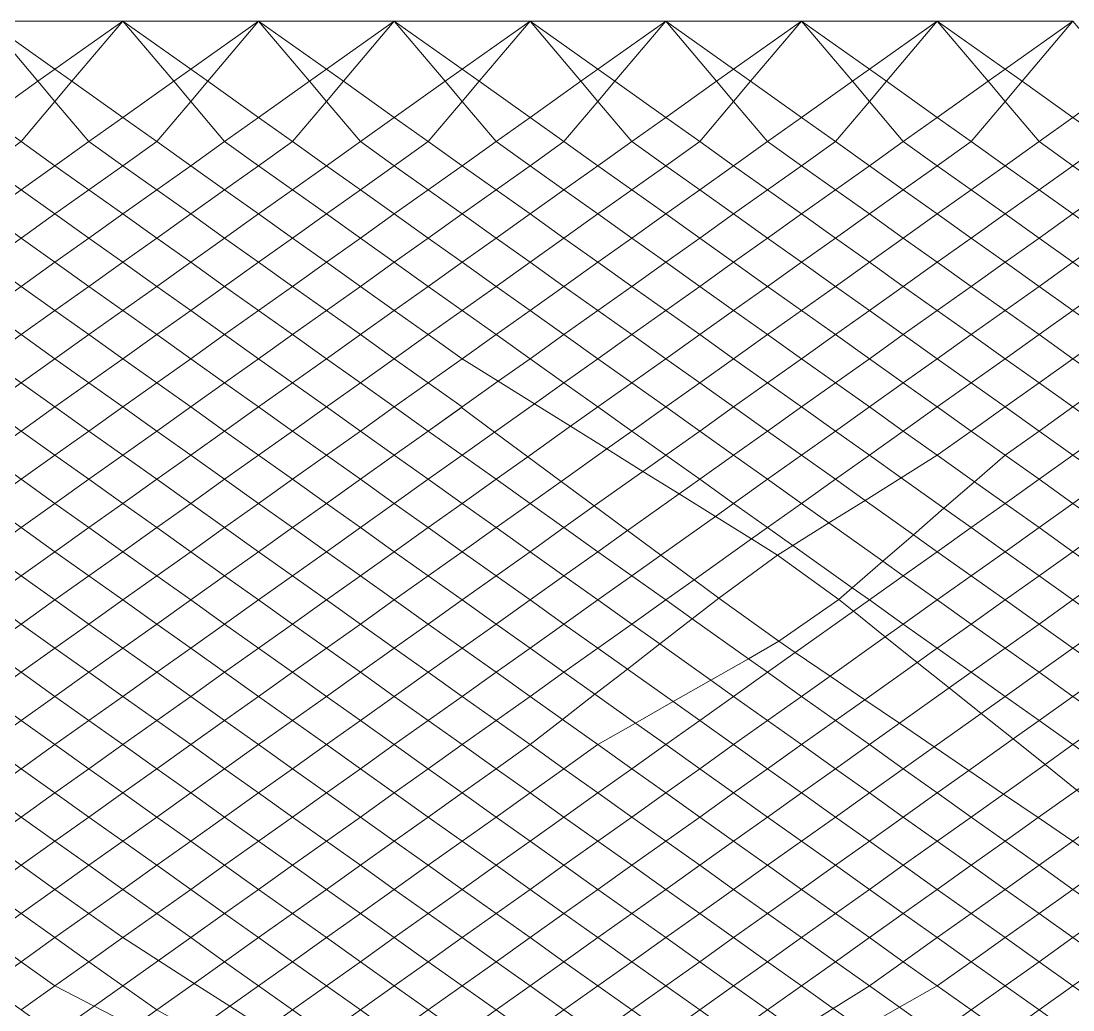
# Model space of a CAD drawing. Header units: millimetres. Extents: x 0 to 143, y 0 to 59.
# Drawn here: x 39.14 to 62.94, y 36.57 to 58.95 of the extents above; entities that cross this region are included whole.
import ezdxf

# ---------------------------------------------------------------- set-up
doc = ezdxf.new("R2010")
doc.units = ezdxf.units.MM
doc.layers.add('Основания', color=130, linetype='Continuous', lineweight=20)

msp = doc.modelspace()

# ---------------------------------------------------------------- linework, layer by layer
at = {"layer": 'Основания', "linetype": 'Continuous', "ltscale": 250}
for points in [[(38.375, 58.948), (37.224, 57.584), (38.375, 56.765), (39.526, 57.584)], [(38.375, 58.948), (39.526, 57.584), (39.91, 57.857)], [(41.445, 58.948), (41.445, 58.948), (38.375, 58.948), (39.91, 57.857)], [(41.445, 58.948), (39.91, 57.857), (40.294, 57.584)], [(41.445, 58.948), (40.294, 57.584), (41.445, 56.765), (42.596, 57.584)], [(44.515, 58.948), (41.445, 58.948), (41.445, 58.948), (42.98, 57.857)], [(41.445, 58.948), (42.596, 57.584), (42.98, 57.857)], [(44.515, 58.948), (42.98, 57.857), (43.364, 57.584)], [(44.515, 58.948), (43.364, 57.584), (44.515, 56.765), (45.666, 57.584)], [(44.515, 58.948), (45.666, 57.584), (46.05, 57.857)], [(47.585, 58.948), (47.585, 58.948), (44.515, 58.948), (46.05, 57.857)], [(47.585, 58.948), (46.05, 57.857), (46.434, 57.584)], [(47.585, 58.948), (46.434, 57.584), (47.585, 56.765), (48.736, 57.584)], [(50.655, 58.948), (47.585, 58.948), (47.585, 58.948), (49.12, 57.857)], [(47.585, 58.948), (48.736, 57.584), (49.12, 57.857)], [(50.655, 58.948), (49.12, 57.857), (49.504, 57.584)], [(50.655, 58.948), (49.504, 57.584), (50.655, 56.765), (51.806, 57.584)], [(53.725, 58.948), (50.655, 58.948), (50.655, 58.948), (52.19, 57.857)], [(50.655, 58.948), (51.806, 57.584), (52.19, 57.857)], [(53.725, 58.948), (52.19, 57.857), (52.574, 57.584)], [(53.725, 58.948), (52.574, 57.584), (53.725, 56.765), (54.876, 57.584)], [(53.725, 58.948), (54.876, 57.584), (55.26, 57.857)], [(56.795, 58.948), (53.725, 58.948), (53.725, 58.948), (55.26, 57.857)], [(56.795, 58.948), (55.26, 57.857), (55.644, 57.584)], [(56.795, 58.948), (55.644, 57.584), (56.795, 56.765), (57.946, 57.584)], [(56.795, 58.948), (57.946, 57.584), (58.33, 57.857)], [(59.865, 58.948), (59.865, 58.948), (56.795, 58.948), (58.33, 57.857)], [(59.865, 58.948), (58.33, 57.857), (58.714, 57.584)], [(59.865, 58.948), (58.714, 57.584), (59.865, 56.765), (61.016, 57.584)], [(62.935, 58.948), (59.865, 58.948), (59.865, 58.948), (61.4, 57.857)], [(59.865, 58.948), (61.016, 57.584), (61.4, 57.857)], [(62.935, 58.948), (61.4, 57.857), (61.784, 57.584)], [(62.935, 58.948), (61.784, 57.584), (62.935, 56.765), (64.086, 57.584)], [(40.294, 57.584), (39.91, 57.857), (39.526, 57.584), (39.91, 57.129)], [(43.364, 57.584), (42.98, 57.857), (42.596, 57.584), (42.98, 57.129)], [(46.434, 57.584), (46.05, 57.857), (45.666, 57.584), (46.05, 57.129)], [(49.504, 57.584), (49.12, 57.857), (48.736, 57.584), (49.12, 57.129)], [(52.574, 57.584), (52.19, 57.857), (51.806, 57.584), (52.19, 57.129)], [(55.644, 57.584), (55.26, 57.857), (54.876, 57.584), (55.26, 57.129)], [(58.714, 57.584), (58.33, 57.857), (57.946, 57.584), (58.33, 57.129)], [(61.784, 57.584), (61.4, 57.857), (61.016, 57.584), (61.4, 57.129)], [(39.91, 57.129), (39.526, 57.584), (38.375, 56.765), (39.143, 56.219)], [(40.294, 57.584), (39.91, 57.129), (40.678, 56.219), (41.445, 56.765)], [(42.98, 57.129), (42.596, 57.584), (41.445, 56.765), (42.213, 56.219)], [(44.515, 56.765), (43.364, 57.584), (42.98, 57.129), (43.748, 56.219), (43.748, 56.219)], [(46.05, 57.129), (45.666, 57.584), (44.515, 56.765), (45.283, 56.219)], [(46.434, 57.584), (46.05, 57.129), (46.818, 56.219), (47.585, 56.765)], [(49.12, 57.129), (48.736, 57.584), (47.585, 56.765), (48.353, 56.219)], [(50.655, 56.765), (49.504, 57.584), (49.12, 57.129), (49.888, 56.219), (49.888, 56.219)], [(52.19, 57.129), (51.806, 57.584), (50.655, 56.765), (51.423, 56.219)], [(53.725, 56.765), (52.574, 57.584), (52.19, 57.129), (52.958, 56.219), (52.958, 56.219)], [(55.26, 57.129), (54.876, 57.584), (53.725, 56.765), (54.493, 56.219)], [(55.644, 57.584), (55.26, 57.129), (56.028, 56.219), (56.795, 56.765)], [(58.33, 57.129), (57.946, 57.584), (56.795, 56.765), (57.563, 56.219)], [(58.714, 57.584), (58.33, 57.129), (59.098, 56.219), (59.865, 56.765)], [(61.4, 57.129), (61.016, 57.584), (59.865, 56.765), (60.633, 56.219)], [(62.935, 56.765), (61.784, 57.584), (61.4, 57.129), (62.168, 56.219), (62.168, 56.219)], [(40.678, 56.219), (39.91, 57.129), (39.143, 56.219), (39.91, 55.674)], [(43.748, 56.219), (42.98, 57.129), (42.213, 56.219), (42.98, 55.674)], [(46.818, 56.219), (46.05, 57.129), (45.283, 56.219), (46.05, 55.674)], [(49.888, 56.219), (49.12, 57.129), (48.353, 56.219), (49.12, 55.674)], [(52.958, 56.219), (52.19, 57.129), (51.423, 56.219), (52.19, 55.674)], [(56.028, 56.219), (55.26, 57.129), (54.493, 56.219), (55.26, 55.674)], [(59.098, 56.219), (58.33, 57.129), (57.563, 56.219), (58.33, 55.674)], [(62.168, 56.219), (61.4, 57.129), (60.633, 56.219), (61.4, 55.674)], [(41.445, 56.765), (40.678, 56.219), (41.445, 55.674), (42.213, 56.219)], [(44.515, 56.765), (43.748, 56.219), (44.515, 55.674), (45.283, 56.219)], [(47.585, 56.765), (46.818, 56.219), (47.585, 55.674), (48.353, 56.219)], [(50.655, 56.765), (49.888, 56.219), (50.655, 55.674), (51.423, 56.219)], [(53.725, 56.765), (52.958, 56.219), (53.725, 55.674), (54.493, 56.219)], [(56.795, 56.765), (56.028, 56.219), (56.795, 55.674), (57.563, 56.219)], [(59.865, 56.765), (59.098, 56.219), (59.865, 55.674), (60.633, 56.219)], [(62.935, 56.765), (62.168, 56.219), (62.935, 55.674), (63.703, 56.219)], [(39.143, 56.219), (38.375, 55.674), (39.143, 55.128), (39.91, 55.674)], [(40.678, 56.219), (39.91, 55.674), (40.678, 55.128), (41.445, 55.674)], [(42.213, 56.219), (41.445, 55.674), (42.213, 55.128), (42.98, 55.674)], [(43.748, 56.219), (42.98, 55.674), (43.748, 55.128), (44.515, 55.674)], [(45.283, 56.219), (44.515, 55.674), (45.283, 55.128), (46.05, 55.674)], [(46.818, 56.219), (46.05, 55.674), (46.818, 55.128), (47.585, 55.674)], [(48.353, 56.219), (47.585, 55.674), (48.353, 55.128), (49.12, 55.674)], [(49.888, 56.219), (49.12, 55.674), (49.888, 55.128), (50.655, 55.674)], [(51.423, 56.219), (50.655, 55.674), (51.423, 55.128), (52.19, 55.674)], [(52.958, 56.219), (52.19, 55.674), (52.958, 55.128), (53.725, 55.674)], [(54.493, 56.219), (53.725, 55.674), (54.493, 55.128), (55.26, 55.674)], [(56.028, 56.219), (55.26, 55.674), (56.028, 55.128), (56.795, 55.674)], [(57.563, 56.219), (56.795, 55.674), (57.563, 55.128), (58.33, 55.674)], [(59.098, 56.219), (58.33, 55.674), (59.098, 55.128), (59.865, 55.674)], [(60.633, 56.219), (59.865, 55.674), (60.633, 55.128), (61.4, 55.674)], [(62.168, 56.219), (61.4, 55.674), (62.168, 55.128), (62.935, 55.674)], [(39.91, 55.674), (39.143, 55.128), (39.91, 54.582), (40.678, 55.128)], [(41.445, 55.674), (40.678, 55.128), (41.445, 54.582), (42.213, 55.128)], [(42.98, 55.674), (42.213, 55.128), (42.98, 54.582), (43.748, 55.128)], [(44.515, 55.674), (43.748, 55.128), (44.515, 54.582), (45.283, 55.128)], [(46.05, 55.674), (45.283, 55.128), (46.05, 54.582), (46.818, 55.128)], [(47.585, 55.674), (46.818, 55.128), (47.585, 54.582), (48.353, 55.128)], [(49.12, 55.674), (48.353, 55.128), (49.12, 54.582), (49.888, 55.128)], [(50.655, 55.674), (49.888, 55.128), (50.655, 54.582), (51.423, 55.128)], [(52.19, 55.674), (51.423, 55.128), (52.19, 54.582), (52.958, 55.128)], [(53.725, 55.674), (52.958, 55.128), (53.725, 54.582), (54.493, 55.128)], [(55.26, 55.674), (54.493, 55.128), (55.26, 54.582), (56.028, 55.128)], [(56.795, 55.674), (56.028, 55.128), (56.795, 54.582), (57.563, 55.128)], [(58.33, 55.674), (57.563, 55.128), (58.33, 54.582), (59.098, 55.128)], [(59.865, 55.674), (59.098, 55.128), (59.865, 54.582), (60.633, 55.128)], [(61.4, 55.674), (60.633, 55.128), (61.4, 54.582), (62.168, 55.128)], [(62.935, 55.674), (62.168, 55.128), (62.935, 54.582), (63.703, 55.128)], [(39.143, 55.128), (38.375, 54.582), (39.143, 54.036), (39.91, 54.582)], [(40.678, 55.128), (39.91, 54.582), (40.678, 54.036), (41.445, 54.582)], [(42.213, 55.128), (41.445, 54.582), (42.213, 54.036), (42.98, 54.582)], [(43.748, 55.128), (42.98, 54.582), (43.748, 54.036), (44.515, 54.582)], [(45.283, 55.128), (44.515, 54.582), (45.283, 54.036), (46.05, 54.582)], [(46.818, 55.128), (46.05, 54.582), (46.818, 54.036), (47.585, 54.582)], [(48.353, 55.128), (47.585, 54.582), (48.353, 54.036), (49.12, 54.582)], [(49.888, 55.128), (49.12, 54.582), (49.888, 54.036), (50.655, 54.582)], [(51.423, 55.128), (50.655, 54.582), (51.423, 54.036), (52.19, 54.582)], [(52.958, 55.128), (52.19, 54.582), (52.958, 54.036), (53.725, 54.582)], [(54.493, 55.128), (53.725, 54.582), (54.493, 54.036), (55.26, 54.582)], [(56.028, 55.128), (55.26, 54.582), (56.028, 54.036), (56.795, 54.582)], [(57.563, 55.128), (56.795, 54.582), (57.563, 54.036), (58.33, 54.582)], [(59.098, 55.128), (58.33, 54.582), (59.098, 54.036), (59.865, 54.582)], [(60.633, 55.128), (59.865, 54.582), (60.633, 54.036), (61.4, 54.582)], [(62.168, 55.128), (61.4, 54.582), (62.168, 54.036), (62.935, 54.582)], [(39.91, 54.582), (39.143, 54.036), (39.91, 53.49), (40.678, 54.036)], [(41.445, 54.582), (40.678, 54.036), (41.445, 53.49), (42.213, 54.036)], [(42.98, 54.582), (42.213, 54.036), (42.98, 53.49), (43.748, 54.036)], [(44.515, 54.582), (43.748, 54.036), (44.515, 53.49), (45.283, 54.036)], [(46.05, 54.582), (45.283, 54.036), (46.05, 53.49), (46.818, 54.036)], [(47.585, 54.582), (46.818, 54.036), (47.585, 53.49), (48.353, 54.036)], [(49.12, 54.582), (48.353, 54.036), (49.12, 53.49), (49.888, 54.036)], [(50.655, 54.582), (49.888, 54.036), (50.655, 53.49), (51.423, 54.036)], [(52.19, 54.582), (51.423, 54.036), (52.19, 53.49), (52.958, 54.036)], [(53.725, 54.582), (52.958, 54.036), (53.725, 53.49), (54.493, 54.036)], [(55.26, 54.582), (54.493, 54.036), (55.26, 53.49), (56.028, 54.036)], [(56.795, 54.582), (56.028, 54.036), (56.795, 53.49), (57.563, 54.036)], [(58.33, 54.582), (57.563, 54.036), (58.33, 53.49), (59.098, 54.036)], [(59.865, 54.582), (59.098, 54.036), (59.865, 53.49), (60.633, 54.036)], [(61.4, 54.582), (60.633, 54.036), (61.4, 53.49), (62.168, 54.036)], [(62.935, 54.582), (62.168, 54.036), (62.935, 53.49), (63.703, 54.036)], [(39.143, 54.036), (38.375, 53.49), (39.143, 52.944), (39.91, 53.49)], [(40.678, 54.036), (39.91, 53.49), (40.678, 52.944), (41.445, 53.49)], [(42.213, 54.036), (41.445, 53.49), (42.213, 52.944), (42.98, 53.49)], [(43.748, 54.036), (42.98, 53.49), (43.748, 52.944), (44.515, 53.49)], [(45.283, 54.036), (44.515, 53.49), (45.283, 52.944), (46.05, 53.49)], [(46.818, 54.036), (46.05, 53.49), (46.818, 52.944), (47.585, 53.49)], [(48.353, 54.036), (47.585, 53.49), (48.353, 52.944), (49.12, 53.49)], [(49.888, 54.036), (49.12, 53.49), (49.888, 52.944), (50.655, 53.49)], [(51.423, 54.036), (50.655, 53.49), (51.423, 52.944), (52.19, 53.49)], [(52.958, 54.036), (52.19, 53.49), (52.958, 52.944), (53.725, 53.49)], [(54.493, 54.036), (53.725, 53.49), (54.493, 52.944), (55.26, 53.49)], [(56.028, 54.036), (55.26, 53.49), (56.028, 52.944), (56.795, 53.49)], [(57.563, 54.036), (56.795, 53.49), (57.563, 52.944), (58.33, 53.49)], [(59.098, 54.036), (58.33, 53.49), (59.098, 52.944), (59.865, 53.49)], [(60.633, 54.036), (59.865, 53.49), (60.633, 52.944), (61.4, 53.49)], [(62.168, 54.036), (61.4, 53.49), (62.168, 52.944), (62.935, 53.49)], [(39.91, 53.49), (39.143, 52.944), (39.91, 52.399), (40.678, 52.944)], [(41.445, 53.49), (40.678, 52.944), (41.445, 52.399), (42.213, 52.944)], [(42.98, 53.49), (42.213, 52.944), (42.98, 52.399), (43.748, 52.944)], [(44.515, 53.49), (43.748, 52.944), (44.515, 52.399), (45.283, 52.944)], [(46.05, 53.49), (45.283, 52.944), (46.05, 52.399), (46.818, 52.944)], [(47.585, 53.49), (46.818, 52.944), (47.585, 52.399), (48.353, 52.944)], [(49.12, 53.49), (48.353, 52.944), (49.12, 52.399), (49.888, 52.944)], [(50.655, 53.49), (49.888, 52.944), (50.655, 52.399), (51.423, 52.944)], [(52.19, 53.49), (51.423, 52.944), (52.19, 52.399), (52.958, 52.944)], [(53.725, 53.49), (52.958, 52.944), (53.725, 52.399), (54.493, 52.944)], [(55.26, 53.49), (54.493, 52.944), (55.26, 52.399), (56.028, 52.944)], [(56.795, 53.49), (56.028, 52.944), (56.795, 52.399), (57.563, 52.944)], [(58.33, 53.49), (57.563, 52.944), (58.33, 52.399), (59.098, 52.944)], [(59.865, 53.49), (59.098, 52.944), (59.865, 52.399), (60.633, 52.944)], [(61.4, 53.49), (60.633, 52.944), (61.4, 52.399), (62.168, 52.944)], [(62.935, 53.49), (62.168, 52.944), (62.935, 52.399), (63.703, 52.944)], [(39.143, 52.944), (38.375, 52.399), (39.143, 51.853), (39.91, 52.399)], [(40.678, 52.944), (39.91, 52.399), (40.678, 51.853), (41.445, 52.399)], [(42.213, 52.944), (41.445, 52.399), (42.213, 51.853), (42.98, 52.399)], [(43.748, 52.944), (42.98, 52.399), (43.748, 51.853), (44.515, 52.399)], [(45.283, 52.944), (44.515, 52.399), (45.283, 51.853), (46.05, 52.399)], [(46.818, 52.944), (46.05, 52.399), (46.818, 51.853), (47.585, 52.399)], [(48.353, 52.944), (47.585, 52.399), (48.353, 51.853), (49.12, 52.399)], [(49.888, 52.944), (49.12, 52.399), (49.888, 51.853), (50.655, 52.399)], [(51.423, 52.944), (50.655, 52.399), (51.423, 51.853), (52.19, 52.399)], [(52.958, 52.944), (52.19, 52.399), (52.958, 51.853), (53.725, 52.399)], [(54.493, 52.944), (53.725, 52.399), (54.493, 51.853), (55.26, 52.399)], [(56.028, 52.944), (55.26, 52.399), (56.028, 51.853), (56.795, 52.399)], [(57.563, 52.944), (56.795, 52.399), (57.563, 51.853), (58.33, 52.399)], [(59.098, 52.944), (58.33, 52.399), (59.098, 51.853), (59.865, 52.399)], [(60.633, 52.944), (59.865, 52.399), (60.633, 51.853), (61.4, 52.399)], [(62.168, 52.944), (61.4, 52.399), (62.168, 51.853), (62.935, 52.399)], [(39.91, 52.399), (39.143, 51.853), (39.91, 51.307), (40.678, 51.853)], [(41.445, 52.399), (40.678, 51.853), (41.445, 51.307), (42.213, 51.853)], [(42.98, 52.399), (42.213, 51.853), (42.98, 51.307), (43.748, 51.853)], [(44.515, 52.399), (43.748, 51.853), (44.515, 51.307), (45.283, 51.853)], [(46.05, 52.399), (45.283, 51.853), (46.05, 51.307), (46.818, 51.853)], [(47.585, 52.399), (46.818, 51.853), (47.585, 51.307), (48.353, 51.853)], [(49.12, 52.399), (48.353, 51.853), (49.12, 51.307), (49.888, 51.853)], [(50.655, 52.399), (49.888, 51.853), (50.655, 51.307), (51.423, 51.853)], [(52.19, 52.399), (51.423, 51.853), (52.19, 51.307), (52.958, 51.853)], [(53.725, 52.399), (52.958, 51.853), (53.725, 51.307), (54.493, 51.853)], [(55.26, 52.399), (54.493, 51.853), (55.26, 51.307), (56.028, 51.853)], [(56.795, 52.399), (56.028, 51.853), (56.795, 51.307), (57.563, 51.853)], [(58.33, 52.399), (57.563, 51.853), (58.33, 51.307), (59.098, 51.853)], [(59.865, 52.399), (59.098, 51.853), (59.865, 51.307), (60.633, 51.853)], [(61.4, 52.399), (60.633, 51.853), (61.4, 51.307), (62.168, 51.853)], [(62.935, 52.399), (62.168, 51.853), (62.935, 51.307), (63.703, 51.853)], [(39.143, 51.853), (38.375, 51.307), (39.143, 50.761), (39.91, 51.307)], [(40.678, 51.853), (39.91, 51.307), (40.678, 50.761), (41.445, 51.307)], [(42.213, 51.853), (41.445, 51.307), (42.213, 50.761), (42.98, 51.307)], [(43.748, 51.853), (42.98, 51.307), (43.748, 50.761), (44.515, 51.307)], [(45.283, 51.853), (44.515, 51.307), (45.283, 50.761), (46.05, 51.307)], [(46.818, 51.853), (46.05, 51.307), (46.818, 50.761), (47.585, 51.307)], [(48.353, 51.853), (47.585, 51.307), (48.353, 50.761), (49.12, 51.307)], [(50.655, 51.307), (49.888, 51.853), (49.12, 51.307), (49.938, 50.797)], [(51.423, 51.853), (50.655, 51.307), (51.423, 50.761), (52.19, 51.307)], [(52.958, 51.853), (52.19, 51.307), (52.958, 50.761), (53.725, 51.307)], [(54.493, 51.853), (53.725, 51.307), (54.493, 50.761), (55.26, 51.307)], [(56.028, 51.853), (55.26, 51.307), (56.028, 50.761), (56.795, 51.307)], [(57.563, 51.853), (56.795, 51.307), (57.563, 50.761), (58.33, 51.307)], [(59.098, 51.853), (58.33, 51.307), (59.098, 50.761), (59.865, 51.307)], [(60.633, 51.853), (59.865, 51.307), (60.633, 50.761), (61.4, 51.307)], [(62.168, 51.853), (61.4, 51.307), (62.168, 50.761), (62.935, 51.307)], [(39.91, 51.307), (39.143, 50.761), (39.91, 50.215), (40.678, 50.761)], [(41.445, 51.307), (40.678, 50.761), (41.445, 50.215), (42.213, 50.761)], [(42.98, 51.307), (42.213, 50.761), (42.98, 50.215), (43.748, 50.761)], [(44.515, 51.307), (43.748, 50.761), (44.515, 50.215), (45.283, 50.761)], [(46.05, 51.307), (45.283, 50.761), (46.05, 50.215), (46.818, 50.761)], [(47.585, 51.307), (46.818, 50.761), (47.585, 50.215), (48.353, 50.761)], [(49.938, 50.797), (49.12, 51.307), (48.353, 50.761), (48.353, 50.761), (49.12, 50.215)], [(51.423, 50.761), (50.655, 51.307), (49.938, 50.797), (50.756, 50.287)], [(52.19, 51.307), (51.423, 50.761), (52.19, 50.215), (52.958, 50.761)], [(53.725, 51.307), (52.958, 50.761), (53.725, 50.215), (54.493, 50.761)], [(55.26, 51.307), (54.493, 50.761), (55.26, 50.215), (56.028, 50.761)], [(56.795, 51.307), (56.028, 50.761), (56.795, 50.215), (57.563, 50.761)], [(58.33, 51.307), (57.563, 50.761), (58.33, 50.215), (59.098, 50.761)], [(59.865, 51.307), (59.098, 50.761), (59.865, 50.215), (60.633, 50.761)], [(61.4, 51.307), (60.633, 50.761), (61.4, 50.215), (62.168, 50.761)], [(62.935, 51.307), (62.168, 50.761), (62.935, 50.215), (63.703, 50.761)], [(39.143, 50.761), (38.375, 50.215), (39.143, 49.669), (39.91, 50.215)], [(40.678, 50.761), (39.91, 50.215), (40.678, 49.669), (41.445, 50.215)], [(42.213, 50.761), (41.445, 50.215), (42.213, 49.669), (42.98, 50.215)], [(43.748, 50.761), (42.98, 50.215), (43.748, 49.669), (44.515, 50.215)], [(45.283, 50.761), (44.515, 50.215), (45.283, 49.669), (46.05, 50.215)], [(46.818, 50.761), (46.05, 50.215), (46.818, 49.669), (47.585, 50.215)], [(48.353, 50.761), (47.585, 50.215), (48.353, 49.669), (49.12, 50.215)], [(49.938, 50.797), (49.12, 50.215), (49.12, 50.215), (49.104, 50.204), (49.855, 49.647), (50.756, 50.287)], [(52.19, 50.215), (51.423, 50.761), (50.756, 50.287), (51.574, 49.777)], [(52.958, 50.761), (52.19, 50.215), (52.958, 49.669), (53.725, 50.215)], [(54.493, 50.761), (53.725, 50.215), (54.493, 49.669), (55.26, 50.215)], [(56.028, 50.761), (55.26, 50.215), (56.028, 49.669), (56.795, 50.215)], [(57.563, 50.761), (56.795, 50.215), (57.563, 49.669), (58.33, 50.215)], [(59.098, 50.761), (58.33, 50.215), (59.098, 49.669), (59.865, 50.215)], [(60.633, 50.761), (59.865, 50.215), (60.633, 49.669), (61.4, 50.215)], [(62.168, 50.761), (61.4, 50.215), (62.168, 49.669), (62.935, 50.215)], [(39.91, 50.215), (39.143, 49.669), (39.91, 49.124), (40.678, 49.669)], [(41.445, 50.215), (40.678, 49.669), (41.445, 49.124), (42.213, 49.669)], [(42.98, 50.215), (42.213, 49.669), (42.98, 49.124), (43.748, 49.669)], [(44.515, 50.215), (43.748, 49.669), (44.515, 49.124), (45.283, 49.669)], [(46.05, 50.215), (45.283, 49.669), (46.05, 49.124), (46.818, 49.669)], [(47.585, 50.215), (46.818, 49.669), (47.585, 49.124), (48.353, 49.669)], [(49.104, 50.204), (48.353, 49.669), (49.12, 49.124), (49.855, 49.647)], [(51.574, 49.777), (50.756, 50.287), (49.855, 49.647), (50.607, 49.089)], [(52.19, 50.215), (51.574, 49.777), (52.392, 49.268), (52.958, 49.669)], [(53.725, 50.215), (52.958, 49.669), (53.725, 49.124), (54.493, 49.669)], [(55.26, 50.215), (54.493, 49.669), (55.26, 49.124), (56.028, 49.669)], [(56.795, 50.215), (56.028, 49.669), (56.795, 49.124), (57.563, 49.669)], [(58.33, 50.215), (57.563, 49.669), (58.33, 49.124), (59.098, 49.669)], [(59.865, 50.215), (59.098, 49.669), (59.865, 49.124), (60.633, 49.669)], [(59.865, 50.215), (59.098, 49.669), (59.865, 49.124), (60.633, 49.669)], [(61.4, 50.215), (60.633, 49.669), (61.4, 49.124), (62.168, 49.669)], [(62.935, 50.215), (62.168, 49.669), (62.935, 49.124), (63.703, 49.669)], [(52.392, 49.268), (51.574, 49.777), (50.607, 49.089), (51.358, 48.532)], [(39.143, 49.669), (38.375, 49.124), (39.143, 48.578), (39.91, 49.124)], [(40.678, 49.669), (39.91, 49.124), (40.678, 48.578), (41.445, 49.124)], [(42.213, 49.669), (41.445, 49.124), (42.213, 48.578), (42.98, 49.124)], [(43.748, 49.669), (42.98, 49.124), (43.748, 48.578), (44.515, 49.124)], [(45.283, 49.669), (44.515, 49.124), (45.283, 48.578), (46.05, 49.124)], [(46.818, 49.669), (46.05, 49.124), (46.818, 48.578), (47.585, 49.124)], [(48.353, 49.669), (47.585, 49.124), (48.353, 48.578), (49.12, 49.124)], [(50.607, 49.089), (49.855, 49.647), (49.12, 49.124), (49.888, 48.578)], [(52.958, 49.669), (52.392, 49.268), (53.21, 48.758), (53.725, 49.124)], [(54.493, 49.669), (53.725, 49.124), (54.493, 48.578), (55.26, 49.124)], [(56.028, 49.669), (55.26, 49.124), (56.028, 48.578), (56.795, 49.124)], [(57.563, 49.669), (56.795, 49.124), (57.563, 48.578), (58.33, 49.124)], [(59.098, 49.669), (58.33, 49.124), (59.049, 48.613), (59.865, 49.124)], [(61.4, 49.124), (60.633, 49.669), (59.865, 49.124), (60.709, 48.524)], [(62.168, 49.669), (61.4, 49.124), (62.168, 48.578), (62.935, 49.124)], [(53.21, 48.758), (52.392, 49.268), (51.358, 48.532), (52.109, 47.975)], [(39.91, 49.124), (39.143, 48.578), (39.91, 48.032), (40.678, 48.578)], [(41.445, 49.124), (40.678, 48.578), (41.445, 48.032), (42.213, 48.578)], [(42.98, 49.124), (42.213, 48.578), (42.98, 48.032), (43.748, 48.578)], [(44.515, 49.124), (43.748, 48.578), (44.515, 48.032), (45.283, 48.578)], [(46.05, 49.124), (45.283, 48.578), (46.05, 48.032), (46.818, 48.578)], [(47.585, 49.124), (46.818, 48.578), (47.585, 48.032), (48.353, 48.578)], [(49.12, 49.124), (48.353, 48.578), (49.12, 48.032), (49.888, 48.578)], [(50.607, 49.089), (49.888, 48.578), (50.655, 48.032), (51.358, 48.532)], [(53.725, 49.124), (53.21, 48.758), (54.028, 48.248), (54.493, 48.578)], [(55.26, 49.124), (54.493, 48.578), (55.26, 48.032), (56.028, 48.578)], [(56.795, 49.124), (56.028, 48.578), (56.795, 48.032), (57.563, 48.578)], [(58.33, 49.124), (57.563, 48.578), (58.232, 48.102), (59.049, 48.613)], [(60.709, 48.524), (59.865, 49.124), (59.865, 49.124), (59.865, 49.124), (59.049, 48.613), (60.018, 47.923)], [(62.168, 48.578), (61.4, 49.124), (60.709, 48.524), (61.4, 48.032)], [(62.935, 49.124), (62.168, 48.578), (62.935, 48.032), (63.703, 48.578)], [(39.143, 48.578), (38.375, 48.032), (39.143, 47.486), (39.91, 48.032)], [(40.678, 48.578), (39.91, 48.032), (40.678, 47.486), (41.445, 48.032)], [(42.213, 48.578), (41.445, 48.032), (42.213, 47.486), (42.98, 48.032)], [(43.748, 48.578), (42.98, 48.032), (43.748, 47.486), (44.515, 48.032)], [(45.283, 48.578), (44.515, 48.032), (45.283, 47.486), (46.05, 48.032)], [(46.818, 48.578), (46.05, 48.032), (46.818, 47.486), (47.585, 48.032)], [(48.353, 48.578), (47.585, 48.032), (48.353, 47.486), (49.12, 48.032)], [(49.888, 48.578), (49.12, 48.032), (49.888, 47.486), (50.655, 48.032)], [(53.21, 48.758), (52.109, 47.975), (52.861, 47.418), (54.028, 48.248)], [(54.493, 48.578), (54.028, 48.248), (54.847, 47.738), (55.26, 48.032)], [(56.028, 48.578), (55.26, 48.032), (56.028, 47.486), (56.795, 48.032)], [(58.232, 48.102), (57.563, 48.578), (56.795, 48.032), (57.416, 47.591)], [(60.018, 47.923), (59.049, 48.613), (58.232, 48.102), (59.327, 47.323)], [(62.168, 48.578), (61.4, 48.032), (62.168, 47.486), (62.935, 48.032)], [(51.358, 48.532), (50.655, 48.032), (51.423, 47.486), (52.109, 47.975)], [(61.4, 48.032), (60.709, 48.524), (60.018, 47.923), (60.633, 47.486)], [(54.847, 47.738), (54.028, 48.248), (52.861, 47.418), (53.612, 46.86)], [(59.327, 47.323), (58.232, 48.102), (57.416, 47.591), (58.636, 46.723)], [(39.91, 48.032), (39.143, 47.486), (39.91, 46.94), (40.678, 47.486)], [(41.445, 48.032), (40.678, 47.486), (41.445, 46.94), (42.213, 47.486)], [(42.98, 48.032), (42.213, 47.486), (42.98, 46.94), (43.748, 47.486)], [(44.515, 48.032), (43.748, 47.486), (44.515, 46.94), (45.283, 47.486)], [(46.05, 48.032), (45.283, 47.486), (46.05, 46.94), (46.818, 47.486)], [(47.585, 48.032), (46.818, 47.486), (47.585, 46.94), (48.353, 47.486)], [(49.12, 48.032), (48.353, 47.486), (49.12, 46.94), (49.888, 47.486)], [(50.655, 48.032), (49.888, 47.486), (50.655, 46.94), (51.423, 47.486)], [(52.861, 47.418), (52.109, 47.975), (51.423, 47.486), (52.19, 46.94)], [(55.26, 48.032), (54.847, 47.738), (55.665, 47.228), (56.028, 47.486)], [(56.795, 48.032), (56.028, 47.486), (56.599, 47.08), (57.416, 47.591)], [(60.018, 47.923), (59.327, 47.323), (59.865, 46.94), (60.633, 47.486)], [(61.4, 48.032), (60.633, 47.486), (61.4, 46.94), (62.168, 47.486)], [(62.935, 48.032), (62.168, 47.486), (62.935, 46.94), (63.703, 47.486)], [(55.665, 47.228), (54.847, 47.738), (53.612, 46.86), (54.364, 46.303)], [(57.416, 47.591), (56.599, 47.08), (57.944, 46.123), (58.636, 46.723)], [(39.143, 47.486), (38.375, 46.94), (39.143, 46.395), (39.91, 46.94)], [(40.678, 47.486), (39.91, 46.94), (40.678, 46.395), (41.445, 46.94)], [(42.213, 47.486), (41.445, 46.94), (42.213, 46.395), (42.98, 46.94)], [(43.748, 47.486), (42.98, 46.94), (43.748, 46.395), (44.515, 46.94)], [(45.283, 47.486), (44.515, 46.94), (45.283, 46.395), (46.05, 46.94)], [(46.818, 47.486), (46.05, 46.94), (46.818, 46.395), (47.585, 46.94)], [(48.353, 47.486), (47.585, 46.94), (48.353, 46.395), (49.12, 46.94)], [(49.888, 47.486), (49.12, 46.94), (49.888, 46.395), (50.655, 46.94)], [(51.423, 47.486), (50.655, 46.94), (51.423, 46.395), (52.19, 46.94)], [(52.861, 47.418), (52.19, 46.94), (52.958, 46.395), (53.612, 46.86)], [(56.028, 47.486), (55.665, 47.228), (56.252, 46.862), (56.599, 47.08)], [(60.633, 47.486), (59.865, 46.94), (60.633, 46.395), (61.4, 46.94)], [(62.168, 47.486), (61.4, 46.94), (62.168, 46.395), (62.935, 46.94)], [(56.252, 46.862), (55.665, 47.228), (54.364, 46.303), (54.923, 45.888)], [(59.327, 47.323), (58.636, 46.723), (59.098, 46.395), (59.865, 46.94)], [(39.91, 46.94), (39.143, 46.395), (39.91, 45.849), (40.678, 46.395)], [(41.445, 46.94), (40.678, 46.395), (41.445, 45.849), (42.213, 46.395)], [(42.98, 46.94), (42.213, 46.395), (42.98, 45.849), (43.748, 46.395)], [(44.515, 46.94), (43.748, 46.395), (44.515, 45.849), (45.283, 46.395)], [(46.05, 46.94), (45.283, 46.395), (46.05, 45.849), (46.818, 46.395)], [(47.585, 46.94), (46.818, 46.395), (47.585, 45.849), (48.353, 46.395)], [(49.12, 46.94), (48.353, 46.395), (49.12, 45.849), (49.888, 46.395)], [(50.655, 46.94), (49.888, 46.395), (50.655, 45.849), (51.423, 46.395)], [(52.19, 46.94), (51.423, 46.395), (52.19, 45.849), (52.958, 46.395)], [(56.599, 47.08), (56.252, 46.862), (57.638, 45.857), (57.944, 46.123)], [(59.865, 46.94), (59.098, 46.395), (59.865, 45.849), (60.633, 46.395)], [(61.4, 46.94), (60.633, 46.395), (61.4, 45.849), (62.168, 46.395)], [(62.935, 46.94), (62.168, 46.395), (62.935, 45.849), (63.703, 46.395)], [(53.612, 46.86), (52.958, 46.395), (53.725, 45.849), (54.364, 46.303)], [(59.098, 46.395), (58.636, 46.723), (57.944, 46.123), (58.33, 45.849)], [(39.143, 46.395), (38.375, 45.849), (39.143, 45.303), (39.91, 45.849)], [(40.678, 46.395), (39.91, 45.849), (40.678, 45.303), (41.445, 45.849)], [(42.213, 46.395), (41.445, 45.849), (42.213, 45.303), (42.98, 45.849)], [(43.748, 46.395), (42.98, 45.849), (43.748, 45.303), (44.515, 45.849)], [(45.283, 46.395), (44.515, 45.849), (45.283, 45.303), (46.05, 45.849)], [(46.818, 46.395), (46.05, 45.849), (46.818, 45.303), (47.585, 45.849)], [(48.353, 46.395), (47.585, 45.849), (48.353, 45.303), (49.12, 45.849)], [(49.888, 46.395), (49.12, 45.849), (49.888, 45.303), (50.655, 45.849)], [(51.423, 46.395), (50.655, 45.849), (51.423, 45.303), (52.19, 45.849)], [(52.958, 46.395), (52.19, 45.849), (52.958, 45.303), (53.725, 45.849)], [(54.923, 45.888), (54.364, 46.303), (53.725, 45.849), (54.324, 45.423)], [(59.098, 46.395), (58.33, 45.849), (59.098, 45.303), (59.865, 45.849)], [(60.633, 46.395), (59.865, 45.849), (60.633, 45.303), (61.4, 45.849)], [(62.168, 46.395), (61.4, 45.849), (62.168, 45.303), (62.935, 45.849)], [(57.944, 46.123), (57.638, 45.857), (57.969, 45.592), (58.33, 45.849)], [(38.375, 45.849), (37.608, 45.303), (38.375, 44.757), (39.143, 45.303)], [(39.91, 45.849), (39.143, 45.303), (39.91, 44.757), (40.678, 45.303)], [(41.445, 45.849), (40.678, 45.303), (41.445, 44.757), (42.213, 45.303)], [(42.98, 45.849), (42.213, 45.303), (42.98, 44.757), (43.748, 45.303)], [(44.515, 45.849), (43.748, 45.303), (44.515, 44.757), (45.283, 45.303)], [(46.05, 45.849), (45.283, 45.303), (46.05, 44.757), (46.818, 45.303)], [(47.585, 45.849), (46.818, 45.303), (47.585, 44.757), (48.353, 45.303)], [(49.12, 45.849), (48.353, 45.303), (49.12, 44.757), (49.888, 45.303)], [(50.655, 45.849), (49.888, 45.303), (50.655, 44.757), (51.423, 45.303)], [(52.19, 45.849), (51.423, 45.303), (52.19, 44.757), (52.958, 45.303)], [(54.324, 45.423), (53.725, 45.849), (52.958, 45.303), (53.59, 44.853)], [(54.923, 45.888), (54.324, 45.423), (55.595, 44.519), (56.282, 44.912)], [(57.969, 45.592), (57.638, 45.857), (56.282, 44.912), (56.655, 44.658)], [(59.098, 45.303), (58.33, 45.849), (57.969, 45.592), (58.691, 45.014)], [(59.865, 45.849), (59.098, 45.303), (59.865, 44.757), (60.633, 45.303)], [(61.4, 45.849), (60.633, 45.303), (61.4, 44.757), (62.168, 45.303)], [(62.935, 45.849), (62.168, 45.303), (62.935, 44.757), (63.703, 45.303)], [(58.691, 45.014), (57.969, 45.592), (56.655, 44.658), (57.44, 44.124)], [(39.143, 45.303), (38.375, 44.757), (39.143, 44.211), (39.91, 44.757)], [(40.678, 45.303), (39.91, 44.757), (40.678, 44.211), (41.445, 44.757)], [(42.213, 45.303), (41.445, 44.757), (42.213, 44.211), (42.98, 44.757)], [(43.748, 45.303), (42.98, 44.757), (43.748, 44.211), (44.515, 44.757)], [(45.283, 45.303), (44.515, 44.757), (45.283, 44.211), (46.05, 44.757)], [(46.818, 45.303), (46.05, 44.757), (46.818, 44.211), (47.585, 44.757)], [(48.353, 45.303), (47.585, 44.757), (48.353, 44.211), (49.12, 44.757)], [(49.888, 45.303), (49.12, 44.757), (49.888, 44.211), (50.655, 44.757)], [(51.423, 45.303), (50.655, 44.757), (51.423, 44.211), (52.19, 44.757)], [(52.958, 45.303), (52.19, 44.757), (52.856, 44.283), (53.59, 44.853)], [(54.324, 45.423), (53.59, 44.853), (54.743, 44.033), (55.595, 44.519)], [(59.098, 45.303), (58.691, 45.014), (59.414, 44.436), (59.865, 44.757)], [(60.633, 45.303), (59.865, 44.757), (60.633, 44.211), (61.4, 44.757)], [(62.168, 45.303), (61.4, 44.757), (62.168, 44.211), (62.935, 44.757)], [(58.691, 45.014), (57.44, 44.124), (58.225, 43.591), (59.414, 44.436)], [(38.375, 44.757), (37.608, 44.211), (38.375, 43.665), (39.143, 44.211)], [(39.91, 44.757), (39.143, 44.211), (39.91, 43.665), (40.678, 44.211)], [(41.445, 44.757), (40.678, 44.211), (41.445, 43.665), (42.213, 44.211)], [(42.98, 44.757), (42.213, 44.211), (42.98, 43.665), (43.748, 44.211)], [(44.515, 44.757), (43.748, 44.211), (44.515, 43.665), (45.283, 44.211)], [(46.05, 44.757), (45.283, 44.211), (46.05, 43.665), (46.818, 44.211)], [(47.585, 44.757), (46.818, 44.211), (47.585, 43.665), (48.353, 44.211)], [(49.12, 44.757), (48.353, 44.211), (49.12, 43.665), (49.888, 44.211)], [(50.655, 44.757), (49.888, 44.211), (50.655, 43.665), (51.423, 44.211)], [(52.856, 44.283), (52.19, 44.757), (51.423, 44.211), (52.123, 43.713)], [(54.743, 44.033), (53.59, 44.853), (52.856, 44.283), (53.892, 43.547)], [(56.655, 44.658), (56.282, 44.912), (55.595, 44.519), (56.028, 44.211)], [(59.865, 44.757), (59.414, 44.436), (60.136, 43.858), (60.633, 44.211)], [(61.4, 44.757), (60.633, 44.211), (61.4, 43.665), (62.168, 44.211)], [(62.935, 44.757), (62.168, 44.211), (62.935, 43.665), (63.703, 44.211)], [(56.028, 44.211), (55.595, 44.519), (54.743, 44.033), (55.26, 43.665)], [(57.44, 44.124), (56.655, 44.658), (56.028, 44.211), (56.795, 43.665)], [(53.892, 43.547), (52.856, 44.283), (52.123, 43.713), (53.041, 43.06)], [(60.136, 43.858), (59.414, 44.436), (58.225, 43.591), (59.01, 43.058)], [(39.143, 44.211), (38.375, 43.665), (39.143, 43.12), (39.91, 43.665)], [(40.678, 44.211), (39.91, 43.665), (40.678, 43.12), (41.445, 43.665)], [(42.213, 44.211), (41.445, 43.665), (42.213, 43.12), (42.98, 43.665)], [(43.748, 44.211), (42.98, 43.665), (43.748, 43.12), (44.515, 43.665)], [(45.283, 44.211), (44.515, 43.665), (45.283, 43.12), (46.05, 43.665)], [(46.818, 44.211), (46.05, 43.665), (46.818, 43.12), (47.585, 43.665)], [(48.353, 44.211), (47.585, 43.665), (48.353, 43.12), (49.12, 43.665)], [(49.888, 44.211), (49.12, 43.665), (49.888, 43.12), (50.655, 43.665)], [(52.123, 43.713), (51.423, 44.211), (50.655, 43.665), (51.389, 43.144)], [(55.26, 43.665), (54.743, 44.033), (53.892, 43.547), (54.493, 43.12)], [(56.028, 44.211), (55.26, 43.665), (56.028, 43.12), (56.795, 43.665)], [(57.44, 44.124), (56.795, 43.665), (57.563, 43.12), (58.225, 43.591)], [(60.633, 44.211), (60.136, 43.858), (60.858, 43.28), (61.4, 43.665)], [(62.168, 44.211), (61.4, 43.665), (62.168, 43.12), (62.935, 43.665)], [(60.136, 43.858), (59.01, 43.058), (59.795, 42.524), (60.858, 43.28)], [(38.375, 43.665), (37.608, 43.12), (38.375, 42.574), (39.143, 43.12)], [(39.91, 43.665), (39.143, 43.12), (39.91, 42.574), (40.678, 43.12)], [(41.445, 43.665), (40.678, 43.12), (41.445, 42.574), (42.213, 43.12)], [(42.98, 43.665), (42.213, 43.12), (42.98, 42.574), (43.748, 43.12)], [(44.515, 43.665), (43.748, 43.12), (44.515, 42.574), (45.283, 43.12)], [(46.05, 43.665), (45.283, 43.12), (46.05, 42.574), (46.818, 43.12)], [(47.585, 43.665), (46.818, 43.12), (47.585, 42.574), (48.353, 43.12)], [(49.12, 43.665), (48.353, 43.12), (49.12, 42.574), (49.888, 43.12)], [(51.389, 43.144), (50.655, 43.665), (49.888, 43.12), (50.655, 42.574)], [(53.041, 43.06), (52.123, 43.713), (51.389, 43.144), (52.19, 42.574)], [(54.493, 43.12), (53.892, 43.547), (53.041, 43.06), (53.725, 42.574)], [(55.26, 43.665), (54.493, 43.12), (55.26, 42.574), (56.028, 43.12)], [(56.795, 43.665), (56.028, 43.12), (56.795, 42.574), (57.563, 43.12)], [(58.225, 43.591), (57.563, 43.12), (58.33, 42.574), (59.01, 43.058)], [(61.4, 43.665), (60.858, 43.28), (61.581, 42.702), (62.168, 43.12)], [(62.935, 43.665), (62.168, 43.12), (62.935, 42.574), (63.703, 43.12)], [(39.143, 43.12), (38.375, 42.574), (39.143, 42.028), (39.91, 42.574)], [(40.678, 43.12), (39.91, 42.574), (40.678, 42.028), (41.445, 42.574)], [(42.213, 43.12), (41.445, 42.574), (42.213, 42.028), (42.98, 42.574)], [(43.748, 43.12), (42.98, 42.574), (43.748, 42.028), (44.515, 42.574)], [(45.283, 43.12), (44.515, 42.574), (45.283, 42.028), (46.05, 42.574)], [(46.818, 43.12), (46.05, 42.574), (46.818, 42.028), (47.585, 42.574)], [(48.353, 43.12), (47.585, 42.574), (48.353, 42.028), (49.12, 42.574)], [(49.888, 43.12), (49.12, 42.574), (49.888, 42.028), (50.655, 42.574)], [(52.19, 42.574), (51.389, 43.144), (50.655, 42.574), (51.423, 42.028)], [(54.493, 43.12), (53.725, 42.574), (54.493, 42.028), (55.26, 42.574)], [(56.028, 43.12), (55.26, 42.574), (56.028, 42.028), (56.795, 42.574)], [(57.563, 43.12), (56.795, 42.574), (57.563, 42.028), (58.33, 42.574)], [(61.581, 42.702), (60.858, 43.28), (59.795, 42.524), (60.58, 41.991)], [(62.935, 42.574), (62.168, 43.12), (61.581, 42.702), (62.303, 42.124)], [(53.725, 42.574), (53.041, 43.06), (52.19, 42.574), (52.19, 42.574), (52.958, 42.028)], [(59.01, 43.058), (58.33, 42.574), (59.098, 42.028), (59.795, 42.524)], [(61.581, 42.702), (60.58, 41.991), (61.365, 41.457), (62.303, 42.124)], [(38.375, 42.574), (37.608, 42.028), (38.375, 41.482), (39.143, 42.028)], [(39.91, 42.574), (39.143, 42.028), (39.91, 41.482), (40.678, 42.028)], [(41.445, 42.574), (40.678, 42.028), (41.445, 41.482), (42.213, 42.028)], [(42.98, 42.574), (42.213, 42.028), (42.98, 41.482), (43.748, 42.028)], [(44.515, 42.574), (43.748, 42.028), (44.515, 41.482), (45.283, 42.028)], [(46.05, 42.574), (45.283, 42.028), (46.05, 41.482), (46.818, 42.028)], [(47.585, 42.574), (46.818, 42.028), (47.585, 41.482), (48.353, 42.028)], [(49.12, 42.574), (48.353, 42.028), (49.12, 41.482), (49.888, 42.028)], [(50.655, 42.574), (49.888, 42.028), (50.655, 41.482), (51.423, 42.028)], [(52.19, 42.574), (51.423, 42.028), (52.19, 41.482), (52.958, 42.028)], [(53.725, 42.574), (52.958, 42.028), (53.725, 41.482), (54.493, 42.028)], [(55.26, 42.574), (54.493, 42.028), (55.26, 41.482), (56.028, 42.028)], [(56.795, 42.574), (56.028, 42.028), (56.795, 41.482), (57.563, 42.028)], [(58.33, 42.574), (57.563, 42.028), (58.33, 41.482), (59.098, 42.028)], [(59.795, 42.524), (59.098, 42.028), (59.865, 41.482), (60.58, 41.991)], [(63.703, 42.028), (62.935, 42.574), (62.303, 42.124), (63.025, 41.546)], [(63.025, 41.546), (62.303, 42.124), (61.365, 41.457), (62.15, 40.924)], [(39.143, 42.028), (38.375, 41.482), (39.143, 40.936), (39.91, 41.482)], [(40.678, 42.028), (39.91, 41.482), (40.678, 40.936), (41.445, 41.482)], [(42.213, 42.028), (41.445, 41.482), (42.213, 40.936), (42.98, 41.482)], [(43.748, 42.028), (42.98, 41.482), (43.748, 40.936), (44.515, 41.482)], [(45.283, 42.028), (44.515, 41.482), (45.283, 40.936), (46.05, 41.482)], [(46.818, 42.028), (46.05, 41.482), (46.818, 40.936), (47.585, 41.482)], [(48.353, 42.028), (47.585, 41.482), (48.353, 40.936), (49.12, 41.482)], [(49.888, 42.028), (49.12, 41.482), (49.888, 40.936), (50.655, 41.482)], [(51.423, 42.028), (50.655, 41.482), (51.423, 40.936), (52.19, 41.482)], [(52.958, 42.028), (52.19, 41.482), (52.958, 40.936), (53.725, 41.482)], [(54.493, 42.028), (53.725, 41.482), (54.493, 40.936), (55.26, 41.482)], [(56.028, 42.028), (55.26, 41.482), (56.028, 40.936), (56.795, 41.482)], [(57.563, 42.028), (56.795, 41.482), (57.563, 40.936), (58.33, 41.482)], [(59.098, 42.028), (58.33, 41.482), (59.098, 40.936), (59.865, 41.482)], [(60.58, 41.991), (59.865, 41.482), (60.633, 40.936), (61.365, 41.457)], [(38.375, 41.482), (37.608, 40.936), (38.375, 40.391), (39.143, 40.936)], [(39.91, 41.482), (39.143, 40.936), (39.91, 40.391), (40.678, 40.936)], [(41.445, 41.482), (40.678, 40.936), (41.445, 40.391), (42.213, 40.936)], [(42.98, 41.482), (42.213, 40.936), (42.98, 40.391), (43.748, 40.936)], [(44.515, 41.482), (43.748, 40.936), (44.515, 40.391), (45.283, 40.936)], [(46.05, 41.482), (45.283, 40.936), (46.05, 40.391), (46.818, 40.936)], [(47.585, 41.482), (46.818, 40.936), (47.585, 40.391), (48.353, 40.936)], [(49.12, 41.482), (48.353, 40.936), (49.12, 40.391), (49.888, 40.936)], [(50.655, 41.482), (49.888, 40.936), (50.655, 40.391), (51.423, 40.936)], [(52.19, 41.482), (51.423, 40.936), (52.19, 40.391), (52.958, 40.936)], [(53.725, 41.482), (52.958, 40.936), (53.725, 40.391), (54.493, 40.936)], [(55.26, 41.482), (54.493, 40.936), (55.26, 40.391), (56.028, 40.936)], [(56.795, 41.482), (56.028, 40.936), (56.795, 40.391), (57.563, 40.936)], [(58.33, 41.482), (57.563, 40.936), (58.33, 40.391), (59.098, 40.936)], [(59.865, 41.482), (59.098, 40.936), (59.865, 40.391), (60.633, 40.936)], [(61.365, 41.457), (60.633, 40.936), (61.4, 40.391), (62.15, 40.924)], [(63.748, 40.969), (63.025, 41.546), (62.15, 40.924), (62.935, 40.391)], [(39.143, 40.936), (38.375, 40.391), (39.143, 39.845), (39.91, 40.391)], [(40.678, 40.936), (39.91, 40.391), (40.678, 39.845), (41.445, 40.391)], [(42.213, 40.936), (41.445, 40.391), (42.213, 39.845), (42.98, 40.391)], [(43.748, 40.936), (42.98, 40.391), (43.748, 39.845), (44.515, 40.391)], [(45.283, 40.936), (44.515, 40.391), (45.283, 39.845), (46.05, 40.391)], [(46.818, 40.936), (46.05, 40.391), (46.818, 39.845), (47.585, 40.391)], [(48.353, 40.936), (47.585, 40.391), (48.353, 39.845), (49.12, 40.391)], [(49.888, 40.936), (49.12, 40.391), (49.888, 39.845), (50.655, 40.391)], [(51.423, 40.936), (50.655, 40.391), (51.423, 39.845), (52.19, 40.391)], [(52.958, 40.936), (52.19, 40.391), (52.958, 39.845), (53.725, 40.391)], [(54.493, 40.936), (53.725, 40.391), (54.493, 39.845), (55.26, 40.391)], [(56.028, 40.936), (55.26, 40.391), (56.028, 39.845), (56.795, 40.391)], [(57.563, 40.936), (56.795, 40.391), (57.563, 39.845), (58.33, 40.391)], [(59.098, 40.936), (58.33, 40.391), (59.098, 39.845), (59.865, 40.391)], [(60.633, 40.936), (59.865, 40.391), (60.633, 39.845), (61.4, 40.391)], [(62.15, 40.924), (61.4, 40.391), (62.168, 39.845), (62.935, 40.391)], [(38.375, 40.391), (37.608, 39.845), (38.375, 39.299), (39.143, 39.845)], [(39.91, 40.391), (39.143, 39.845), (39.91, 39.299), (40.678, 39.845)], [(41.445, 40.391), (40.678, 39.845), (41.445, 39.299), (42.213, 39.845)], [(42.98, 40.391), (42.213, 39.845), (42.98, 39.299), (43.748, 39.845)], [(44.515, 40.391), (43.748, 39.845), (44.515, 39.299), (45.283, 39.845)], [(46.05, 40.391), (45.283, 39.845), (46.05, 39.299), (46.818, 39.845)], [(47.585, 40.391), (46.818, 39.845), (47.585, 39.299), (48.353, 39.845)], [(49.12, 40.391), (48.353, 39.845), (49.12, 39.299), (49.888, 39.845)], [(50.655, 40.391), (49.888, 39.845), (50.655, 39.299), (51.423, 39.845)], [(52.19, 40.391), (51.423, 39.845), (52.19, 39.299), (52.958, 39.845)], [(53.725, 40.391), (52.958, 39.845), (53.725, 39.299), (54.493, 39.845)], [(55.26, 40.391), (54.493, 39.845), (55.26, 39.299), (56.028, 39.845)], [(56.795, 40.391), (56.028, 39.845), (56.795, 39.299), (57.563, 39.845)], [(58.33, 40.391), (57.563, 39.845), (58.33, 39.299), (59.098, 39.845)], [(59.865, 40.391), (59.098, 39.845), (59.865, 39.299), (60.633, 39.845)], [(61.4, 40.391), (60.633, 39.845), (61.4, 39.299), (62.168, 39.845)], [(62.935, 40.391), (62.168, 39.845), (62.935, 39.299), (63.703, 39.845)], [(39.143, 39.845), (38.375, 39.299), (39.143, 38.753), (39.91, 39.299)], [(40.678, 39.845), (39.91, 39.299), (40.678, 38.753), (41.445, 39.299)], [(42.213, 39.845), (41.445, 39.299), (42.213, 38.753), (42.98, 39.299)], [(43.748, 39.845), (42.98, 39.299), (43.748, 38.753), (44.515, 39.299)], [(45.283, 39.845), (44.515, 39.299), (45.283, 38.753), (46.05, 39.299)], [(46.818, 39.845), (46.05, 39.299), (46.818, 38.753), (47.585, 39.299)], [(48.353, 39.845), (47.585, 39.299), (48.353, 38.753), (49.12, 39.299)], [(49.888, 39.845), (49.12, 39.299), (49.888, 38.753), (50.655, 39.299)], [(51.423, 39.845), (50.655, 39.299), (51.423, 38.753), (52.19, 39.299)], [(52.958, 39.845), (52.19, 39.299), (52.958, 38.753), (53.725, 39.299)], [(54.493, 39.845), (53.725, 39.299), (54.493, 38.753), (55.26, 39.299)], [(56.028, 39.845), (55.26, 39.299), (56.028, 38.753), (56.795, 39.299)], [(57.563, 39.845), (56.795, 39.299), (57.563, 38.753), (58.33, 39.299)], [(59.098, 39.845), (58.33, 39.299), (59.098, 38.753), (59.865, 39.299)], [(60.633, 39.845), (59.865, 39.299), (60.633, 38.753), (61.4, 39.299)], [(62.168, 39.845), (61.4, 39.299), (62.168, 38.753), (62.935, 39.299)], [(38.375, 39.299), (37.608, 38.753), (38.375, 38.207), (39.143, 38.753)], [(39.91, 39.299), (39.143, 38.753), (39.91, 38.207), (40.678, 38.753)], [(41.445, 39.299), (40.678, 38.753), (41.445, 38.207), (42.213, 38.753)], [(42.98, 39.299), (42.213, 38.753), (42.98, 38.207), (43.748, 38.753)], [(44.515, 39.299), (43.748, 38.753), (44.515, 38.207), (45.283, 38.753)], [(46.05, 39.299), (45.283, 38.753), (46.05, 38.207), (46.818, 38.753)], [(47.585, 39.299), (46.818, 38.753), (47.585, 38.207), (48.353, 38.753)], [(49.12, 39.299), (48.353, 38.753), (49.12, 38.207), (49.888, 38.753)], [(50.655, 39.299), (49.888, 38.753), (50.655, 38.207), (51.423, 38.753)], [(52.19, 39.299), (51.423, 38.753), (52.19, 38.207), (52.958, 38.753)], [(53.725, 39.299), (52.958, 38.753), (53.725, 38.207), (54.493, 38.753)], [(55.26, 39.299), (54.493, 38.753), (55.26, 38.207), (56.028, 38.753)], [(56.795, 39.299), (56.028, 38.753), (56.795, 38.207), (57.563, 38.753)], [(58.33, 39.299), (57.563, 38.753), (58.33, 38.207), (59.098, 38.753)], [(59.865, 39.299), (59.098, 38.753), (59.865, 38.207), (60.633, 38.753)], [(61.4, 39.299), (60.633, 38.753), (61.4, 38.207), (62.168, 38.753)], [(62.935, 39.299), (62.168, 38.753), (62.935, 38.207), (63.703, 38.753)], [(39.143, 38.753), (38.375, 38.207), (39.143, 37.661), (39.91, 38.207)], [(40.678, 38.753), (39.91, 38.207), (40.678, 37.661), (41.445, 38.207)], [(42.213, 38.753), (41.445, 38.207), (42.252, 37.69), (42.98, 38.207)], [(43.748, 38.753), (42.98, 38.207), (43.748, 37.661), (44.515, 38.207)], [(45.283, 38.753), (44.515, 38.207), (45.283, 37.661), (46.05, 38.207)], [(46.818, 38.753), (46.05, 38.207), (46.818, 37.661), (47.585, 38.207)], [(48.353, 38.753), (47.585, 38.207), (48.353, 37.661), (49.12, 38.207)], [(49.888, 38.753), (49.12, 38.207), (49.888, 37.661), (50.655, 38.207)], [(51.423, 38.753), (50.655, 38.207), (51.423, 37.661), (52.19, 38.207)], [(52.958, 38.753), (52.19, 38.207), (52.958, 37.661), (53.725, 38.207)], [(54.493, 38.753), (53.725, 38.207), (54.493, 37.661), (55.26, 38.207)], [(56.028, 38.753), (55.26, 38.207), (56.028, 37.661), (56.795, 38.207)], [(57.563, 38.753), (56.795, 38.207), (57.563, 37.661), (58.33, 38.207)], [(59.098, 38.753), (58.33, 38.207), (59.098, 37.661), (59.865, 38.207)], [(60.633, 38.753), (59.865, 38.207), (60.633, 37.661), (61.4, 38.207)], [(62.168, 38.753), (61.4, 38.207), (62.168, 37.661), (62.935, 38.207)], [(38.375, 38.207), (37.608, 37.661), (38.375, 37.116), (39.143, 37.661)], [(39.91, 38.207), (39.143, 37.661), (39.91, 37.116), (40.678, 37.661)], [(42.252, 37.69), (41.445, 38.207), (40.678, 37.661), (41.445, 37.116)], [(42.98, 38.207), (42.252, 37.69), (43.059, 37.172), (43.748, 37.661)], [(44.515, 38.207), (43.748, 37.661), (44.515, 37.116), (45.283, 37.661)], [(46.05, 38.207), (45.283, 37.661), (46.05, 37.116), (46.818, 37.661)], [(47.585, 38.207), (46.818, 37.661), (47.585, 37.116), (48.353, 37.661)], [(49.12, 38.207), (48.353, 37.661), (49.12, 37.116), (49.888, 37.661)], [(50.655, 38.207), (49.888, 37.661), (50.655, 37.116), (51.423, 37.661)], [(52.19, 38.207), (51.423, 37.661), (52.19, 37.116), (52.958, 37.661)], [(53.725, 38.207), (52.958, 37.661), (53.725, 37.116), (54.493, 37.661)], [(55.26, 38.207), (54.493, 37.661), (55.26, 37.116), (56.028, 37.661)], [(56.795, 38.207), (56.028, 37.661), (56.795, 37.116), (57.563, 37.661)], [(58.33, 38.207), (57.563, 37.661), (58.33, 37.116), (59.098, 37.661)], [(59.865, 38.207), (59.098, 37.661), (59.865, 37.116), (60.633, 37.661)], [(61.4, 38.207), (60.633, 37.661), (61.4, 37.116), (62.168, 37.661)], [(62.935, 38.207), (62.168, 37.661), (62.935, 37.116), (63.703, 37.661)], [(39.143, 37.661), (38.375, 37.116), (39.143, 36.57), (39.91, 37.116)], [(40.678, 37.661), (39.91, 37.116), (40.799, 36.656), (41.445, 37.116)], [(43.059, 37.172), (42.252, 37.69), (41.445, 37.116), (42.213, 36.57)], [(43.748, 37.661), (43.748, 37.661), (43.748, 37.661), (43.059, 37.172), (43.866, 36.654), (44.515, 37.116)], [(45.283, 37.661), (44.515, 37.116), (45.283, 36.57), (46.05, 37.116)], [(46.818, 37.661), (46.05, 37.116), (46.818, 36.57), (47.585, 37.116)], [(48.353, 37.661), (47.585, 37.116), (48.353, 36.57), (49.12, 37.116)], [(49.888, 37.661), (49.12, 37.116), (49.888, 36.57), (50.655, 37.116)], [(51.423, 37.661), (50.655, 37.116), (51.423, 36.57), (52.19, 37.116)], [(52.958, 37.661), (52.19, 37.116), (52.958, 36.57), (53.725, 37.116)], [(54.493, 37.661), (53.725, 37.116), (54.493, 36.57), (55.26, 37.116)], [(56.028, 37.661), (55.26, 37.116), (56.028, 36.57), (56.795, 37.116)], [(58.33, 37.116), (57.563, 37.661), (56.795, 37.116), (57.515, 36.604)], [(59.865, 37.116), (59.098, 37.661), (59.098, 37.661), (58.33, 37.116), (59.014, 36.63)], [(60.633, 37.661), (59.865, 37.116), (60.633, 36.57), (61.4, 37.116)], [(62.168, 37.661), (61.4, 37.116), (62.168, 36.57), (62.935, 37.116)], [(43.059, 37.172), (42.213, 36.57), (43.073, 36.09), (43.866, 36.654)], [(39.91, 37.116), (39.143, 36.57), (39.91, 36.024), (40.799, 36.656)], [(42.213, 36.57), (41.445, 37.116), (40.799, 36.656), (41.689, 36.197)], [(45.283, 36.57), (44.515, 37.116), (43.866, 36.654), (44.673, 36.136)], [(46.05, 37.116), (45.283, 36.57), (46.05, 36.024), (46.818, 36.57)], [(47.585, 37.116), (46.818, 36.57), (47.585, 36.024), (48.353, 36.57)], [(49.12, 37.116), (48.353, 36.57), (49.12, 36.024), (49.888, 36.57)], [(50.655, 37.116), (49.888, 36.57), (50.655, 36.024), (51.423, 36.57)], [(52.19, 37.116), (51.423, 36.57), (52.19, 36.024), (52.958, 36.57)], [(53.725, 37.116), (52.958, 36.57), (53.725, 36.024), (54.493, 36.57)], [(55.26, 37.116), (54.493, 36.57), (55.26, 36.024), (56.028, 36.57)], [(57.515, 36.604), (56.795, 37.116), (56.028, 36.57), (56.7, 36.092)], [(59.014, 36.63), (58.33, 37.116), (58.33, 37.116), (58.33, 37.116), (57.515, 36.604), (58.162, 36.143)], [(60.633, 36.57), (59.865, 37.116), (59.014, 36.63), (59.865, 36.024)], [(61.4, 37.116), (60.633, 36.57), (61.4, 36.024), (62.168, 36.57)], [(62.935, 37.116), (62.168, 36.57), (62.935, 36.024), (63.703, 36.57)], [(41.689, 36.197), (40.799, 36.656), (39.91, 36.024), (40.678, 35.478)], [(44.673, 36.136), (43.866, 36.654), (43.073, 36.09), (43.934, 35.611)], [(42.213, 36.57), (41.689, 36.197), (42.578, 35.738), (43.073, 36.09)], [(45.283, 36.57), (44.673, 36.136), (45.48, 35.618), (46.05, 36.024)], [(56.7, 36.092), (56.028, 36.57), (55.26, 36.024), (55.884, 35.58)], [(58.162, 36.143), (57.515, 36.604), (56.7, 36.092), (57.311, 35.657)], [(59.014, 36.63), (58.162, 36.143), (59.231, 35.384), (59.865, 36.024)]]:
    msp.add_lwpolyline(points, close=True, dxfattribs=at)

doc.saveas('drawing.dxf')
